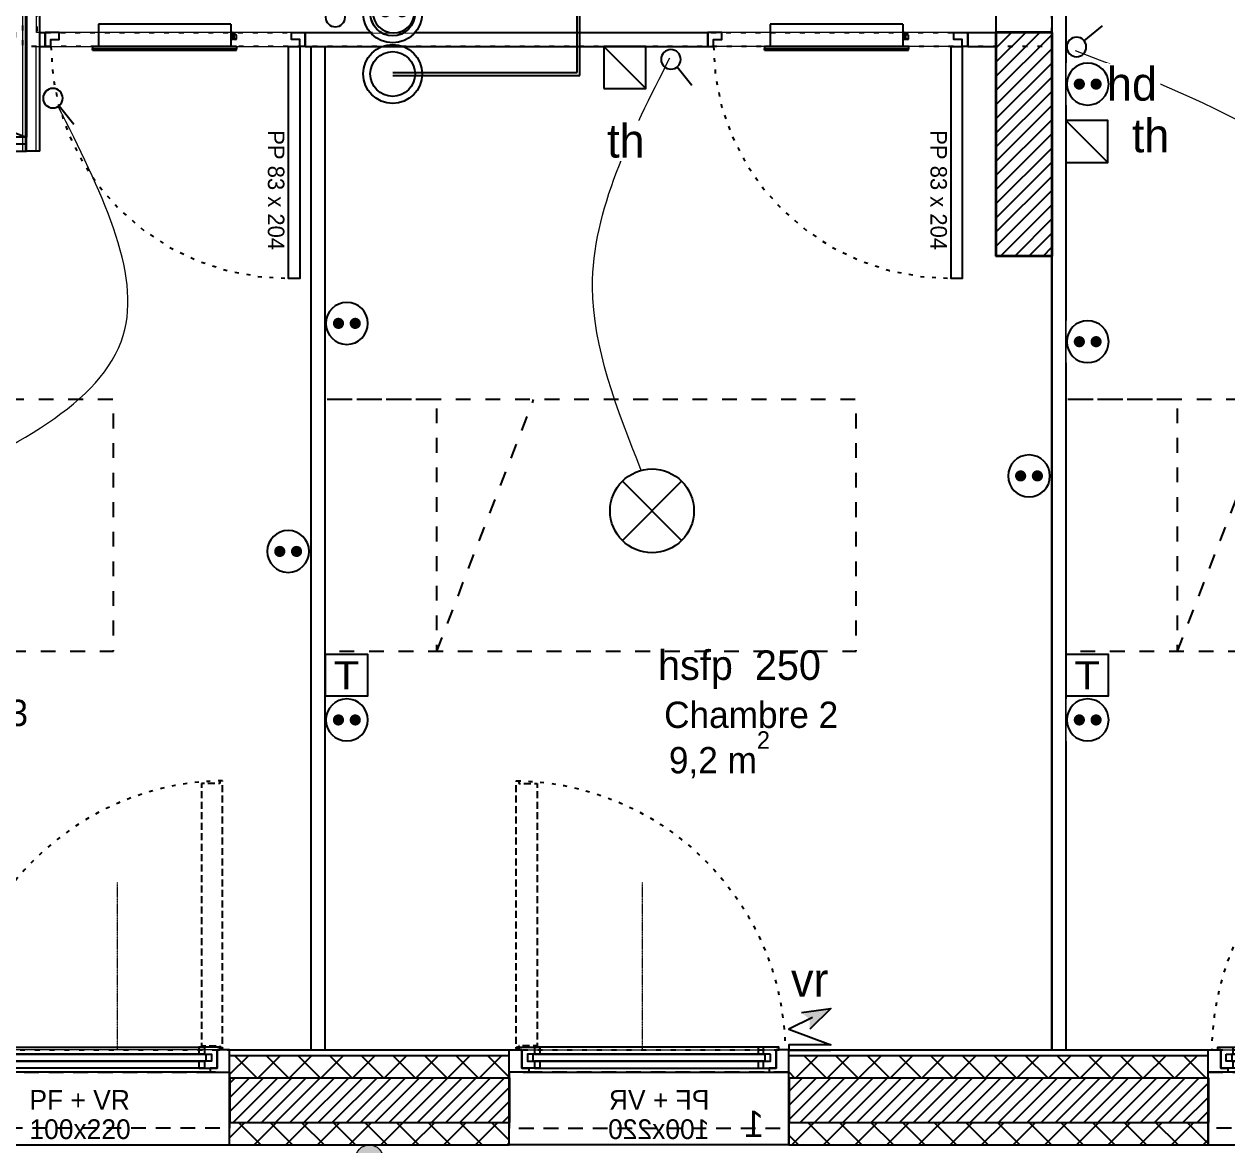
# Model space of a CAD drawing. Header units: centimetres. Extents: x 2648 to 12729, y 1890 to 6224.
# Drawn here: x 6965 to 7395.2, y 3517.4 to 3918.4 of the extents above; entities that cross this region are included whole.
import ezdxf

# ---------------------------------------------------------------- set-up
doc = ezdxf.new("R2010")
doc.units = ezdxf.units.CM
for name, pattern in [('ACAD_ISO03W100', [0.295276, 0.11811, -0.177165]), ('Style de ligne -14', [0.147638, 0.098425, -0.049213]), ('Style de ligne -17', [0.347222, 0.20828, -0.138942]), ('Style de ligne -18', [0.164042, 0.054681, -0.109361]), ('Style de ligne -5', [0.20828, 0.069425, -0.138855]), ('VW-01', [0.41656, 0.20828, -0.20828])]:
    doc.linetypes.add(name, pattern=pattern)
for name, color, linetype, lineweight in [('01_poutres', 40, 'Continuous', 25), ('B BATI-structure', 252, 'VW-01', 18), ('prlm-CHAUFF', 4, 'Continuous', 25), ('prlm-ELEC-CFA', 1, 'Continuous', 25), ('prlm-ELEC-CFO', 10, 'Continuous', 25)]:
    doc.layers.add(name, color=color, linetype=linetype, lineweight=lineweight)
for name, color, linetype in [('B aménagement intérieur', 252, 'Continuous'), ('B Faux plafonds', 9, 'Continuous'), ('B GÈnÈral_Hatch', 252, 'Continuous'), ('B Général', 252, 'Continuous'), ('C ANNOTATIONS-prestations', 252, 'Continuous'), ('C ANNOTATIONS-texte', 252, 'Continuous'), ('C ANNOTATIONS-texte surfaces', 252, 'Continuous'), ('D SURFACES-shab', 252, 'Continuous'), ('prlm-BA', 252, 'Continuous'), ('prlm-EAU-EF', 161, 'Continuous'), ('prlm-VMC', 93, 'Continuous')]:
    doc.layers.add(name, color=color, linetype=linetype)
doc.layers.add('prlm-ZEROPLOT', color=254, linetype='Continuous', plot=False)
doc.layers.get('prlm-VMC').off()
doc.styles.add('Eurostile', font='Eurosti.TTF')
doc.styles.add('Eurostile (bold)', font='Eurostib.TTF')
doc.styles.add('prlm-elec-cfa', font='comic.ttf', dxfattribs={"height": 12})
doc.styles.add('prlm-elec-cfo', font='comic.ttf', dxfattribs={"height": 12})
doc.styles.get("Standard").update_dxf_attribs({"font": 'isocp.shx', "height": 15})
pattern_1 = [(45, (0, 0), (-5.656854, 5.656854), []), (135, (0, 0), (5.656854, 5.656854), [])]
pattern_2 = [(45, (0, 0), (2.4253472, -2.6458333), [])]
pattern_3 = [(45, (0, 0), (-5.656854, 5.656854), []), (135, (0, 0), (5.656854, 5.656854), [])]

# ---------------------------------------------------------------- blocks, each defined once
blk = doc.blocks.new('A 80.PF 100.220 + VR')
at = {"layer": 'B Général', "linetype": 'Continuous'}
for p, q in [((-50, 7), (-50, 17)), ((50, 7), (50, 17))]:
    blk.add_line(p, q, dxfattribs=at)
at = {"layer": 'B Général'}
blk.add_line((45, 9), (-45, 9), dxfattribs=at)
at = {"layer": 'B Général', "linetype": 'Continuous', "lineweight": 35}
for p, q in [((-50, 7), (-50, -9)), ((50, 7), (50, -9))]:
    blk.add_line(p, q, dxfattribs=at)
at = {"layer": 'B Général', "linetype": 'Style de ligne -14', "ltscale": 25.4, "flags": 128}
blk.add_lwpolyline([(47.5, 113.27), (46.5, 113.27), (46.5, 112.27), (40, 112.27), (40, 18.5), (46.5, 18.5), (46.5, 17.5), (47.5, 17.5)], close=True, dxfattribs=at)
at = {"layer": 'B Général', "linetype": 'Continuous', "flags": 128}
for points in [[(-39, 15.5), (-41.5, 15.5), (-41.5, 13), (-39, 13), (-39, 10.5), (-45.5, 10.5), (-45.5, 17), (-46.5, 17), (-46.5, 18), (-39, 18)], [(39, 15.5), (41.5, 15.5), (41.5, 13), (39, 13), (39, 10.5), (45.5, 10.5), (45.5, 17), (46.5, 17), (46.5, 18), (39, 18)]]:
    blk.add_lwpolyline(points, close=True, dxfattribs=at)
at = {"layer": 'B Général', "flags": 128}
for points in [[(-41, 18), (41, 18), (41, 15.5), (-41, 15.5)], [(-43, 10.5), (-43, 9), (-50, 9), (-50, 17), (-45.5, 17), (-45.5, 10.5)], [(-43.5, 15.5), (43.5, 15.5), (43.5, 13), (-43.5, 13)], [(-41, 13), (41, 13), (41, 10.5), (-41, 10.5)], [(43, 10.5), (43, 9), (50, 9), (50, 17), (45.5, 17), (45.5, 10.5)]]:
    blk.add_lwpolyline(points, close=True, dxfattribs=at)
at = {"layer": 'B Général', "linetype": 'Style de ligne -17', "ltscale": 25.4, "flags": 128}
blk.add_lwpolyline([(-50, 9), (50, 9), (50, -11), (-50, -11)], close=True, dxfattribs=at)
at = {"layer": 'B Général', "flags": 128}
blk.add_lwpolyline([(-50, -9), (-50, -17), (50, -17), (50, -9)], dxfattribs=at)
at = {"layer": 'B Général'}
blk.add_circle((47, 17.5), 0.5, dxfattribs=at)
at = {"layer": 'B Général', "linetype": 'Style de ligne -18', "ltscale": 25.4}
blk.add_arc((48.78, 15.78), 97.5, 90.8973, 179.2823, dxfattribs=at)
at = {"layer": 'B Général', "insert": (-21.61, 2.65), "char_height": 7.059, "attachment_point": 1, "rotation": 360, "line_spacing_factor": 0.894142, "style": 'Eurostile'}
blk.add_mtext('PF + VR', dxfattribs=at)
at = {"layer": 'C ANNOTATIONS-prestations', "attachment_point": 1, "rotation": 360, "line_spacing_factor": 0.894142}
for s, insert, char_height, style in [('1', (-41.14, -4.77), 9.41, 'Eurostile (bold)'), ('100x220', (-21.61, -7.83), 7.059, 'Eurostile')]:
    blk.add_mtext(s, dxfattribs=dict(at, insert=insert, char_height=char_height, style=style))
blk = doc.blocks.new('A 80.Placard 60.160')
at = {"layer": 'B Général', "linetype": 'Continuous'}
for p, q in [((80, 30), (-80, -30)), ((-80, 30), (80, -30))]:
    blk.add_line(p, q, dxfattribs=at)
at = {"layer": 'B Général', "linetype": 'Continuous', "flags": 128}
blk.add_lwpolyline([(80, -30), (80, 30), (-80, 30), (-80, -30)], dxfattribs=at)
for points in [[(80, -30), (80, -35), (-80, -35), (-80, -30)], [(80, -30), (80, -32.5), (-2.5, -32.5), (-2.5, -30)], [(2.5, -32.5), (2.5, -35), (-80, -35), (-80, -32.5)]]:
    blk.add_lwpolyline(points, close=True, dxfattribs=at)
at = {"layer": 'B Général', "insert": (-76.72, 17.52), "char_height": 7.059, "attachment_point": 1, "line_spacing_factor": 0.894142, "style": 'Eurostile'}
blk.add_mtext('Pl.', dxfattribs=at)
at = {"layer": 'C ANNOTATIONS-prestations', "insert": (-76.72, 6.72), "char_height": 4.706, "attachment_point": 4, "line_spacing_factor": 0.894142, "style": 'Eurostile'}
blk.add_mtext('60*160', dxfattribs=at)
blk = doc.blocks.new('A 80.PP 80')
at = {"layer": 'B Général', "flags": 128}
blk.add_lwpolyline([(-43, 2.5), (-43, 85.5), (-39, 85.5), (-39, 2.5)], close=True, dxfattribs=at)
at = {"layer": 'B Général', "linetype": 'Style de ligne -18', "ltscale": 25.4, "flags": 128}
blk.add_lwpolyline([(46, 2.5), (45.27, 13.33), (43.1, 23.98), (39.53, 34.26), (34.61, 44), (28.44, 53.03), (21.1, 61.19), (12.74, 68.35), (3.5, 74.38), (-6.47, 79.18), (-17, 82.67), (-27.91, 84.79), (-39, 85.5)], dxfattribs=at)
at = {"layer": 'B Général', "linetype": 'Continuous', "flags": 128}
for points in [[(-45, 2.5), (-43, 2.5), (-43, 0), (-40, 0), (-40, -2.5), (-45, -2.5)], [(48, 2.5), (46, 2.5), (46, 0), (43, 0), (43, -2.5), (48, -2.5), (48, -2.5), (48, -2.5), (48, 1.79), (48, 1.79)]]:
    blk.add_lwpolyline(points, close=True, dxfattribs=at)
at = {"layer": 'C ANNOTATIONS-prestations', "insert": (-37.5, 32.5), "char_height": 5.8825, "attachment_point": 1, "rotation": 90, "line_spacing_factor": 0.894142, "style": 'Eurostile'}
blk.add_mtext('PP 83 x 204', dxfattribs=at)
blk = doc.blocks.new('A 80.Lit 90.190')
at = {"layer": 'B Général', "linetype": 'VW-01', "ltscale": 25.4}
blk.add_line((45, 54.99), (-45, 20.35), dxfattribs=at)
at = {"layer": 'B Général', "linetype": 'VW-01', "ltscale": 25.4, "flags": 128}
for points in [[(-45, 95), (45, 95), (45, -95), (-45, -95)], [(-45, 95), (45, 95), (45, 54.99), (-45, 54.99)]]:
    blk.add_lwpolyline(points, close=True, dxfattribs=at)
blk = doc.blocks.new('A 80.T4 A13_A14 Bas (2D)')
at = {"layer": 'B GÈnÈral_Hatch', "linetype": 'Continuous'}
h = blk.add_hatch(dxfattribs=at)
h.set_pattern_fill('50_BETON', color=256, style=0, pattern_type=2)
h.set_pattern_definition(pattern_2)
h.paths.add_polyline_path([(126.34, 33.51), (106.34, 33.51), (106.34, -46.49), (126.34, -46.49)])
at = {"layer": 'B Général', "linetype": 'Continuous'}
for p, q in [((126.34, 112.47), (126.34, -330.49)), ((126.34, 112.47), (126.34, -330.49)), ((131.34, 112.47), (131.34, -330.49)), ((131.34, 112.47), (131.34, -330.49)), ((-240.64, -9.02), (-240.64, 55.98)), ((-240.64, -9.02), (-240.64, 55.98)), ((-235.64, -9.02), (-235.64, 55.98)), ((-235.64, 33.51), (-235.64, 55.98)), ((-235.64, 33.51), (-233.66, 33.51)), ((-235.64, 33.51), (-233.66, 33.51)), ((-233.66, 28.51), (-233.66, 33.51)), ((-140.66, 33.51), (3.34, 33.51)), ((-140.66, 33.51), (3.34, 33.51)), ((-140.66, 28.51), (-140.66, 33.51)), ((3.34, 28.51), (3.34, 33.51)), ((96.34, 33.51), (106.34, 33.51)), ((96.34, 33.51), (106.34, 33.51)), ((96.34, 28.51), (96.34, 33.51)), ((106.34, 33.51), (106.34, -46.49)), ((126.34, 33.51), (126.34, -46.49)), ((-235.64, 28.51), (-233.66, 28.51)), ((-235.64, 28.51), (-233.66, 28.51)), ((-235.64, -9.02), (-235.64, 28.51)), ((-140.66, 28.51), (3.34, 28.51)), ((-140.66, 28.51), (-138.66, 28.51)), ((-138.66, 28.51), (-138.66, -330.24)), ((-138.66, 28.51), (-138.66, -330.24)), ((-133.66, 28.51), (3.34, 28.51)), ((-133.66, 28.51), (-133.66, -330.24)), ((-133.66, 28.51), (-133.66, -37.49)), ((96.34, 28.51), (106.34, 28.51)), ((96.34, 28.51), (106.34, 28.51)), ((-235.64, -9.02), (-240.64, -9.02)), ((-133.66, -42.49), (-133.66, -330.24)), ((106.34, -46.49), (126.34, -46.49))]:
    blk.add_line(p, q, dxfattribs=at)
at = {"layer": 'B Général', "linetype": 'Continuous', "lineweight": 35}
for p, q in [((106.34, 33.51), (106.34, -46.49)), ((126.34, 33.51), (106.34, 33.51)), ((126.34, 33.51), (126.34, -46.49)), ((126.34, -46.49), (106.34, -46.49))]:
    blk.add_line(p, q, dxfattribs=at)
at = {"layer": 'D SURFACES-shab', "lineweight": 18, "flags": 128}
for points in [[(-236.8, 33.51), (-236.8, 143.51), (-55.86, 143.51), (-55.86, 148.51), (-120.87, 148.51), (-120.87, 326.51), (112.26, 326.51), (112.26, 236.51), (126.2, 236.51), (126.2, 33.51)], [(398.26, -330.49), (398.26, 205.47), (131.2, 205.47), (131.2, -330.49)], [(-138.79, 28.51), (-138.8, -330.49), (-400.57, -330.49), (-400.62, 55.98), (-241.79, 55.98), (-241.79, -9.02), (-236.95, -9.02), (-236.95, 28.51)], [(106.2, 28.51), (-133.8, 28.51), (-133.8, -330.49), (126.2, -330.49), (126.2, -46.49), (106.2, -46.49)]]:
    blk.add_lwpolyline(points, close=True, dxfattribs=at)
at = {"layer": 'B aménagement intérieur', "xscale": -0.9926628695318722}
blk.add_blockref('A 80.Placard 60.160', (-319.84, 25.98), dxfattribs=at)
at = {"layer": 'B Général', "rotation": 180}
for p in [(-185.66, 31.01), (51.34, 31.01)]:
    blk.add_blockref('A 80.PP 80', p, dxfattribs=at)
at = {"layer": 'B Général', "xscale": -1, "rotation": 90}
for p in [(-304.25, -142.87), (-38.66, -142.87), (226.34, -142.87)]:
    blk.add_blockref('A 80.Lit 90.190', p, dxfattribs=at)
at = {"layer": 'C ANNOTATIONS-texte', "char_height": 9.412, "attachment_point": 8, "line_spacing_factor": 0.894142, "style": 'Eurostile'}
for s, insert in [('Chambre 3', (-270.97, -214.76)), ('Chambre 2', (18.81, -215.44))]:
    blk.add_mtext(s, dxfattribs=dict(at, insert=insert))
at = {"layer": 'C ANNOTATIONS-texte surfaces', "insert": (7.47, -216.49), "char_height": 9.412, "attachment_point": 2, "line_spacing_factor": 0.894142, "style": 'Eurostile'}
blk.add_mtext('9,2 m{\\H0.6667x;\\S2^ ;}', dxfattribs=at)
blk = doc.blocks.new('xi.EA')
at = {"layer": 'prlm-ZEROPLOT', "color": 250, "linetype": 'ACAD_ISO03W100', "lineweight": 0, "ltscale": 0.2}
blk.add_lwpolyline([(0, 0), (0, 60)], dxfattribs=at)
blk = doc.blocks.new('xi.PTCE')
at = {"layer": 'prlm-ELEC-CFO', "color": 0}
for points in [[(-10.61, 10.61), (10.61, -10.61)], [(10.61, 10.61), (-10.61, -10.61)]]:
    blk.add_lwpolyline(points, dxfattribs=at)
at = {"layer": 'prlm-ELEC-CFO', "color": 0, "linetype": 'ByBlock'}
blk.add_circle((0, 0), 15, dxfattribs=at)
blk = doc.blocks.new('xi.TEL')
at = {"layer": 'prlm-ELEC-CFA', "color": 0, "linetype": 'ByBlock', "lineweight": -2, "flags": 128}
blk.add_lwpolyline([(-7.5, 7.5), (7.5, 7.5), (7.5, -7.5), (-7.5, -7.5)], close=True, dxfattribs=at)
at = {"layer": 'prlm-ELEC-CFA', "color": 0, "linetype": 'ByBlock', "insert": (0, 0), "char_height": 10, "width": 11.36, "attachment_point": 5}
blk.add_mtext('{\\fVerdana|b0|i0|c0|p34;T}', dxfattribs=at)
blk = doc.blocks.new('xi.PC')
at = {"color": 0, "lineweight": 5}
blk.add_wipeout([(-7.5, -7.5), (7.5, -7.5), (7.5, 7.5), (-7.5, 7.5)], dxfattribs=at).dxf.layer = 'prlm-ELEC-CFO'
at = {"layer": 'prlm-ELEC-CFO', "color": 0, "linetype": 'ByBlock', "lineweight": 5, "const_width": 2}
for points in [[(-4, 0, 1), (-2, 0, 1)], [(2, 0, 1), (4, 0, 1)]]:
    blk.add_lwpolyline(points, format="xyb", close=True, dxfattribs=at)
at = {"layer": 'prlm-ELEC-CFO', "color": 0, "linetype": 'ByBlock', "lineweight": -2}
blk.add_circle((0, 0), 7.5, dxfattribs=at)
blk = doc.blocks.new('xi.VV')
at = {"layer": 'prlm-ELEC-CFO', "color": 0}
blk.add_lwpolyline([(6.95, 3.42), (0.01, -1.13), (1.91, 6.95)], dxfattribs=at)
blk.add_circle((-2, -4), 3.5, dxfattribs=at)
blk = doc.blocks.new('xi.SA')
at = {"layer": 'prlm-ELEC-CFO', "color": 0}
blk.add_lwpolyline([(0.2, -1.28), (5.5, 5.28)], dxfattribs=at)
blk.add_circle((-2, -4), 3.5, dxfattribs=at)
blk = doc.blocks.new('xi.VR')
at = {"layer": 'prlm-ELEC-CFO', "lineweight": 5}
blk.add_hatch(color=0, dxfattribs=at).paths.add_polyline_path([(-3, 6), (-0.1, 3.7), (0, 0), (7.5, 7.5)])
at = {"layer": 'prlm-ELEC-CFO', "color": 0}
for points in [[(-3, 6), (7.5, 7.5), (0, 0)], [(0.95, 4.23), (-7.5, 0), (7.5, -5.5), (-7.5, -5.5), (-7.5, -7.5), (7.5, -7.5)]]:
    blk.add_lwpolyline(points, dxfattribs=at)
blk = doc.blocks.new('xi.PCHD')
at = {"color": 0, "lineweight": 5}
blk.add_wipeout([(-7.5, -7.5), (7.5, -7.5), (7.5, 7.5), (-7.5, 7.5)], dxfattribs=at).dxf.layer = 'prlm-ELEC-CFO'
at = {"layer": 'prlm-ELEC-CFO', "color": 0, "linetype": 'ByBlock', "lineweight": 5, "const_width": 2}
for points in [[(-4, 0, 1), (-2, 0, 1)], [(2, 0, 1), (4, 0, 1)]]:
    blk.add_lwpolyline(points, format="xyb", close=True, dxfattribs=at)
at = {"layer": 'prlm-ELEC-CFO', "color": 0, "linetype": 'ByBlock', "lineweight": -2}
blk.add_circle((0, 0), 7.5, dxfattribs=at)
blk = doc.blocks.new('xi.th-ch')
at = {"layer": 'prlm-CHAUFF', "color": 0, "linetype": 'ByBlock', "lineweight": -2, "flags": 128}
blk.add_lwpolyline([(-7.5, 7.5), (7.5, 7.5), (7.5, -7.5), (-7.5, -7.5)], close=True, dxfattribs=at)
at = {"layer": 'prlm-CHAUFF', "color": 0}
blk.add_lwpolyline([(-7.5, -7.5), (7.5, 7.5)], dxfattribs=at)
blk = doc.blocks.new('A$C7EAF4A2A')
at = {"layer": '01_poutres', "color": 0}
for points in [[(2477.6, -6.93), (2477.6, -610.98)], [(2497.6, -6.93), (2497.6, -610.98)]]:
    blk.add_lwpolyline(points, dxfattribs=at)
blk = doc.blocks.new('xi.rp')
at = {"layer": 'prlm-EAU-EF', "lineweight": 5}
h = blk.add_hatch(color=0, dxfattribs=at)
edge = h.paths.add_edge_path()
edge.add_arc((0, 5), 5, 0, 360)
at = {"layer": 'prlm-EAU-EF', "color": 0, "const_width": 1, "flags": 128}
blk.add_lwpolyline([(-7.82, 23.46), (7.82, 23.46)], dxfattribs=at)
at = {"layer": 'prlm-EAU-EF', "color": 0, "flags": 128}
blk.add_lwpolyline([(0, 5), (0, 23.46)], dxfattribs=at)
at = {"layer": 'prlm-EAU-EF', "color": 0, "lineweight": 5}
blk.add_circle((0, 5), 5, dxfattribs=at)

msp = doc.modelspace()

# ---------------------------------------------------------------- hatches: boundary and pattern name
at = {"layer": 'B GÈnÈral_Hatch', "linetype": 'Continuous'}
h = msp.add_hatch(dxfattribs=at)
h.set_pattern_fill('02_ISOLANT', color=256, style=0, pattern_type=2)
h.set_pattern_definition(pattern_3)
h.paths.add_polyline_path([(7038.485, 3549.389), (7038.485, 3541.389), (7138.484, 3541.389), (7138.484, 3549.389)])
h = msp.add_hatch(dxfattribs=at)
h.set_pattern_fill('02_ISOLANT', color=256, style=0, pattern_type=2)
h.set_pattern_definition(pattern_1)
h.paths.add_polyline_path([(7238.484, 3549.389), (7238.484, 3541.389), (7388.484, 3541.389), (7388.484, 3549.389)])
h = msp.add_hatch(dxfattribs=at)
h.set_pattern_fill('50_BETON', color=256, style=0, pattern_type=2)
h.set_pattern_definition(pattern_2)
h.paths.add_polyline_path([(7038.485, 3541.389), (7038.485, 3525.389), (7138.484, 3525.389), (7138.484, 3541.389)])
h = msp.add_hatch(dxfattribs=at)
h.set_pattern_fill('50_BETON', color=256, style=0, pattern_type=2)
h.set_pattern_definition(pattern_2)
h.paths.add_polyline_path([(7238.484, 3541.389), (7238.484, 3525.389), (7388.484, 3525.389), (7388.484, 3541.389)])
h = msp.add_hatch(dxfattribs=at)
h.set_pattern_fill('02_ISOLANT', color=256, style=0, pattern_type=2)
h.set_pattern_definition(pattern_3)
h.paths.add_polyline_path([(7038.485, 3525.389), (7038.485, 3517.389), (7138.484, 3517.389), (7138.484, 3525.389)])
h = msp.add_hatch(dxfattribs=at)
h.set_pattern_fill('02_ISOLANT', color=256, style=0, pattern_type=2)
h.set_pattern_definition(pattern_1)
h.paths.add_polyline_path([(7238.484, 3525.389), (7238.484, 3517.389), (7388.484, 3517.389), (7388.484, 3525.389)])

# ---------------------------------------------------------------- linework, layer by layer
at = {"layer": 'B BATI-structure', "flags": 128}
msp.add_lwpolyline([(7332.568, 3915.389), (7332.568, 4519.389), (7312.568, 4519.389), (7312.568, 3915.389)], close=True, dxfattribs=at)
at = {"layer": 'B Faux plafonds', "linetype": 'Style de ligne -5', "ltscale": 25.4, "flags": 128}
for points in [[(6806.712, 4037.862), (6881.846, 4037.862), (6881.846, 3937.862), (6806.712, 3937.862), (6806.712, 3551.389), (7604.484, 3551.389), (7604.484, 3997.391), (7424.484, 3997.391), (7424.484, 4087.461), (7332.568, 4087.46), (7332.568, 3910.389), (6964.568, 3910.389), (6964.568, 4030.389), (7067.484, 4030.389), (7067.484, 4208.389), (6806.712, 4208.389)], [(7332.568, 4025.389), (6969.568, 4025.389), (6969.568, 3915.389), (7332.568, 3915.389)]]:
    msp.add_lwpolyline(points, close=True, dxfattribs=at)
at = {"layer": 'B Général', "linetype": 'Continuous'}
for p, q in [((7038.485, 3551.389), (7138.484, 3551.389)), ((7038.485, 3551.389), (7138.484, 3551.389)), ((7038.485, 3517.389), (7038.485, 3551.389)), ((7138.484, 3517.389), (7138.484, 3551.389)), ((7238.484, 3551.389), (7388.484, 3551.389)), ((7238.484, 3551.389), (7388.484, 3551.389)), ((7238.484, 3517.389), (7238.484, 3551.389)), ((7388.484, 3517.389), (7388.484, 3551.389)), ((7038.485, 3549.389), (7138.484, 3549.389)), ((7038.485, 3549.389), (7138.484, 3549.389)), ((7238.484, 3549.389), (7388.484, 3549.389)), ((7238.484, 3549.389), (7388.484, 3549.389)), ((7038.485, 3541.389), (7138.484, 3541.389)), ((7238.484, 3541.389), (7388.484, 3541.389)), ((7038.485, 3525.389), (7138.484, 3525.389)), ((7238.484, 3525.389), (7388.484, 3525.389)), ((7038.485, 3517.389), (7138.484, 3517.389)), ((7038.485, 3517.389), (7138.484, 3517.389)), ((7238.484, 3517.389), (7388.484, 3517.389)), ((7238.484, 3517.389), (7388.484, 3517.389))]:
    msp.add_line(p, q, dxfattribs=at)
at = {"layer": 'B Général', "linetype": 'Continuous', "lineweight": 18}
for p, q in [((7038.485, 3541.389), (7138.484, 3541.389)), ((7238.484, 3541.389), (7388.484, 3541.389)), ((7038.485, 3525.389), (7138.484, 3525.389)), ((7238.484, 3525.389), (7388.484, 3525.389))]:
    msp.add_line(p, q, dxfattribs=at)
at = {"layer": 'prlm-CHAUFF', "ltscale": 50}
for p, q in [((7162.778, 3901.02), (7162.778, 3973.778)), ((7163.778, 3900.02), (7163.778, 3972.778)), ((7038.939, 3918.386), (6991.539, 3918.386)), ((6991.539, 3918.386), (6991.539, 3910.386)), ((7038.939, 3918.386), (7038.939, 3910.386)), ((7279.252, 3918.386), (7231.852, 3918.386)), ((7231.852, 3918.386), (7231.852, 3910.386)), ((7279.252, 3918.386), (7279.252, 3910.386)), ((7039.421, 3914.857), (7038.939, 3915.193)), ((7039.302, 3914.802), (7038.939, 3915.047)), ((7038.939, 3912.986), (7039.302, 3912.986)), ((7038.939, 3912.952), (7038.973, 3912.986)), ((7039.034, 3912.986), (7039.124, 3912.896)), ((7039.124, 3912.896), (7039.214, 3912.986)), ((7039.277, 3912.986), (7039.367, 3912.896)), ((7039.302, 3912.986), (7039.302, 3914.802)), ((7039.878, 3914.427), (7039.302, 3914.802)), ((7039.876, 3912.986), (7039.302, 3912.986)), ((7039.367, 3912.896), (7039.457, 3912.986)), ((7039.42, 3912.949), (7039.474, 3912.896)), ((7039.438, 3914.847), (7039.421, 3914.857)), ((7039.776, 3914.628), (7039.438, 3914.847)), ((7039.474, 3912.896), (7039.54, 3912.962)), ((7039.515, 3912.986), (7039.605, 3912.896)), ((7039.593, 3915.24), (7039.57, 3915.279)), ((7039.593, 3914.746), (7039.593, 3915.241)), ((7039.593, 3915.24), (7039.595, 3915.236)), ((7039.605, 3912.896), (7039.695, 3912.986)), ((7039.647, 3915.176), (7039.673, 3915.215)), ((7039.647, 3915.176), (7039.647, 3914.711)), ((7040.248, 3914.82), (7039.647, 3915.176)), ((7039.663, 3912.954), (7039.721, 3912.896)), ((7039.673, 3915.215), (7040.278, 3914.857)), ((7039.721, 3912.896), (7039.795, 3912.969)), ((7039.779, 3912.986), (7039.869, 3912.896)), ((7039.869, 3912.896), (7039.959, 3912.986)), ((7039.876, 3912.986), (7039.878, 3912.988)), ((7040.902, 3912.986), (7039.876, 3912.986)), ((7039.878, 3914.427), (7039.954, 3914.399)), ((7039.878, 3912.988), (7039.878, 3914.427)), ((7039.954, 3913.036), (7039.878, 3912.988)), ((7039.938, 3912.965), (7040.007, 3912.896)), ((7039.954, 3914.399), (7039.954, 3913.036)), ((7039.954, 3913.036), (7040.947, 3913.036)), ((7039.966, 3912.986), (7040.056, 3912.896)), ((7040.007, 3912.896), (7040.032, 3912.92)), ((7040.056, 3912.896), (7040.146, 3912.986)), ((7040.139, 3912.979), (7040.222, 3912.896)), ((7040.222, 3912.896), (7040.312, 3912.986)), ((7040.278, 3914.857), (7040.248, 3914.82)), ((7040.248, 3914.638), (7040.248, 3914.821)), ((7040.257, 3914.809), (7040.248, 3914.82)), ((7040.256, 3912.93), (7040.29, 3912.896)), ((7040.296, 3914.847), (7040.257, 3914.809)), ((7040.257, 3914.809), (7040.257, 3914.638)), ((7040.519, 3914.639), (7040.257, 3914.809)), ((7040.278, 3914.857), (7040.296, 3914.847)), ((7040.29, 3912.896), (7040.329, 3912.934)), ((7040.295, 3912.969), (7040.368, 3912.896)), ((7040.296, 3914.847), (7040.633, 3914.628)), ((7040.368, 3912.896), (7040.458, 3912.986)), ((7040.43, 3912.959), (7040.493, 3912.896)), ((7040.493, 3912.896), (7040.583, 3912.986)), ((7040.511, 3912.914), (7040.529, 3912.896)), ((7040.529, 3912.896), (7040.564, 3912.931)), ((7040.546, 3912.949), (7040.598, 3912.896)), ((7040.598, 3912.896), (7040.688, 3912.986)), ((7040.641, 3912.939), (7040.684, 3912.896)), ((7040.684, 3912.896), (7040.774, 3912.986)), ((7040.716, 3912.928), (7040.748, 3912.896)), ((7040.748, 3912.896), (7040.838, 3912.986)), ((7040.77, 3912.918), (7040.792, 3912.896)), ((7040.792, 3912.896), (7040.882, 3912.986)), ((7040.904, 3912.988), (7040.902, 3912.986)), ((7040.947, 3913.036), (7040.904, 3912.988)), ((7040.947, 3913.036), (7040.947, 3914.399)), ((7279.734, 3914.857), (7279.252, 3915.193)), ((7279.615, 3914.802), (7279.252, 3915.047)), ((7279.252, 3912.986), (7279.615, 3912.986)), ((7279.252, 3912.952), (7279.286, 3912.986)), ((7279.346, 3912.986), (7279.436, 3912.896)), ((7279.436, 3912.896), (7279.526, 3912.986)), ((7279.59, 3912.986), (7279.68, 3912.896)), ((7279.615, 3912.986), (7279.615, 3914.802)), ((7280.19, 3914.427), (7279.615, 3914.802)), ((7280.189, 3912.986), (7279.615, 3912.986)), ((7279.68, 3912.896), (7279.77, 3912.986)), ((7279.733, 3912.949), (7279.787, 3912.896)), ((7279.75, 3914.847), (7279.734, 3914.857)), ((7280.088, 3914.628), (7279.75, 3914.847)), ((7279.787, 3912.896), (7279.852, 3912.962)), ((7279.828, 3912.986), (7279.918, 3912.896)), ((7279.905, 3915.24), (7279.883, 3915.279)), ((7279.905, 3914.746), (7279.905, 3915.241)), ((7279.905, 3915.24), (7279.908, 3915.236)), ((7279.918, 3912.896), (7280.008, 3912.986)), ((7279.96, 3915.176), (7279.986, 3915.215)), ((7279.96, 3915.176), (7279.96, 3914.711)), ((7280.56, 3914.82), (7279.96, 3915.176)), ((7279.976, 3912.954), (7280.034, 3912.896)), ((7279.986, 3915.215), (7280.591, 3914.857)), ((7280.034, 3912.896), (7280.108, 3912.969)), ((7280.091, 3912.986), (7280.181, 3912.896)), ((7280.181, 3912.896), (7280.271, 3912.986)), ((7280.189, 3912.986), (7280.19, 3912.988)), ((7281.215, 3912.986), (7280.189, 3912.986)), ((7280.19, 3914.427), (7280.267, 3914.399)), ((7280.19, 3912.988), (7280.19, 3914.427)), ((7280.267, 3913.036), (7280.19, 3912.988)), ((7280.251, 3912.965), (7280.32, 3912.896)), ((7280.267, 3914.399), (7280.267, 3913.036)), ((7280.267, 3913.036), (7281.26, 3913.036)), ((7280.278, 3912.986), (7280.368, 3912.896)), ((7280.32, 3912.896), (7280.344, 3912.92)), ((7280.368, 3912.896), (7280.458, 3912.986)), ((7280.451, 3912.979), (7280.534, 3912.896)), ((7280.534, 3912.896), (7280.624, 3912.986)), ((7280.591, 3914.857), (7280.56, 3914.82)), ((7280.56, 3914.638), (7280.56, 3914.821)), ((7280.57, 3914.809), (7280.56, 3914.82)), ((7280.569, 3912.93), (7280.603, 3912.896)), ((7280.609, 3914.847), (7280.57, 3914.809)), ((7280.57, 3914.809), (7280.57, 3914.638)), ((7280.832, 3914.639), (7280.57, 3914.809)), ((7280.591, 3914.857), (7280.609, 3914.847)), ((7280.603, 3912.896), (7280.642, 3912.934)), ((7280.607, 3912.969), (7280.68, 3912.896)), ((7280.609, 3914.847), (7280.946, 3914.628)), ((7280.68, 3912.896), (7280.77, 3912.986)), ((7280.743, 3912.959), (7280.806, 3912.896)), ((7280.806, 3912.896), (7280.896, 3912.986)), ((7280.823, 3912.914), (7280.841, 3912.896)), ((7280.841, 3912.896), (7280.876, 3912.931)), ((7280.858, 3912.949), (7280.911, 3912.896)), ((7280.911, 3912.896), (7281.001, 3912.986)), ((7280.954, 3912.939), (7280.996, 3912.896)), ((7280.996, 3912.896), (7281.086, 3912.986)), ((7281.029, 3912.928), (7281.061, 3912.896)), ((7281.061, 3912.896), (7281.151, 3912.986)), ((7281.083, 3912.918), (7281.105, 3912.896)), ((7281.105, 3912.896), (7281.195, 3912.986)), ((7281.216, 3912.988), (7281.215, 3912.986)), ((7281.26, 3913.036), (7281.216, 3912.988)), ((7281.26, 3913.036), (7281.26, 3914.399)), ((6989.489, 3910.386), (6989.489, 3909.654)), ((7040.989, 3910.386), (6989.489, 3910.386)), ((6989.489, 3909.576), (6989.489, 3909.654)), ((6989.489, 3909.654), (7040.989, 3909.654)), ((6989.489, 3909.086), (6989.489, 3909.576)), ((7040.989, 3909.576), (6989.489, 3909.576)), ((6989.489, 3909.086), (7040.989, 3909.086)), ((7038.989, 3909.391), (6991.489, 3909.391)), ((6991.489, 3909.324), (6991.489, 3909.391)), ((6991.689, 3909.391), (6991.489, 3909.324)), ((6991.489, 3909.324), (7038.989, 3909.324)), ((7038.989, 3909.277), (6991.489, 3909.277)), ((6991.489, 3909.225), (6991.489, 3909.277)), ((6991.645, 3909.277), (6991.489, 3909.225)), ((6991.489, 3909.225), (7038.989, 3909.225)), ((7038.989, 3909.189), (6991.489, 3909.189)), ((6991.489, 3909.152), (6991.489, 3909.189)), ((6991.6, 3909.189), (6991.489, 3909.152)), ((6991.489, 3909.152), (7038.989, 3909.152)), ((7038.989, 3909.128), (6991.489, 3909.128)), ((6991.489, 3909.106), (6991.489, 3909.128)), ((6991.556, 3909.128), (6991.489, 3909.106)), ((6991.489, 3909.106), (7038.989, 3909.106)), ((7038.989, 3909.094), (6991.489, 3909.094)), ((6991.489, 3909.087), (6991.489, 3909.094)), ((6991.511, 3909.094), (6991.489, 3909.087)), ((6991.489, 3909.087), (7038.989, 3909.087)), ((7038.989, 3909.324), (7038.789, 3909.391)), ((7038.989, 3909.225), (7038.833, 3909.277)), ((7038.989, 3909.152), (7038.878, 3909.189)), ((7038.989, 3909.106), (7038.922, 3909.128)), ((7038.989, 3909.087), (7038.967, 3909.094)), ((7038.989, 3909.391), (7038.989, 3909.324)), ((7038.989, 3909.277), (7038.989, 3909.225)), ((7038.989, 3909.189), (7038.989, 3909.152)), ((7038.989, 3909.128), (7038.989, 3909.106)), ((7038.989, 3909.094), (7038.989, 3909.087)), ((7040.989, 3910.386), (7040.989, 3909.654)), ((7040.989, 3909.654), (7040.989, 3909.576)), ((7040.989, 3909.086), (7040.989, 3909.576)), ((7229.802, 3910.386), (7229.802, 3909.654)), ((7281.302, 3910.386), (7229.802, 3910.386)), ((7229.802, 3909.576), (7229.802, 3909.654)), ((7229.802, 3909.654), (7281.302, 3909.654)), ((7229.802, 3909.086), (7229.802, 3909.576)), ((7281.302, 3909.576), (7229.802, 3909.576)), ((7229.802, 3909.086), (7281.302, 3909.086)), ((7279.302, 3909.391), (7231.802, 3909.391)), ((7231.802, 3909.324), (7231.802, 3909.391)), ((7232.002, 3909.391), (7231.802, 3909.324)), ((7231.802, 3909.324), (7279.302, 3909.324)), ((7279.302, 3909.277), (7231.802, 3909.277)), ((7231.802, 3909.225), (7231.802, 3909.277)), ((7231.957, 3909.277), (7231.802, 3909.225)), ((7231.802, 3909.225), (7279.302, 3909.225)), ((7279.302, 3909.189), (7231.802, 3909.189)), ((7231.802, 3909.152), (7231.802, 3909.189)), ((7231.913, 3909.189), (7231.802, 3909.152)), ((7231.802, 3909.152), (7279.302, 3909.152)), ((7279.302, 3909.128), (7231.802, 3909.128)), ((7231.802, 3909.106), (7231.802, 3909.128)), ((7231.868, 3909.128), (7231.802, 3909.106)), ((7231.802, 3909.106), (7279.302, 3909.106)), ((7279.302, 3909.094), (7231.802, 3909.094)), ((7231.802, 3909.087), (7231.802, 3909.094)), ((7231.824, 3909.094), (7231.802, 3909.087)), ((7231.802, 3909.087), (7279.302, 3909.087)), ((7279.302, 3909.324), (7279.101, 3909.391)), ((7279.302, 3909.225), (7279.146, 3909.277)), ((7279.302, 3909.152), (7279.19, 3909.189)), ((7279.302, 3909.106), (7279.235, 3909.128)), ((7279.302, 3909.087), (7279.279, 3909.094)), ((7279.302, 3909.391), (7279.302, 3909.324)), ((7279.302, 3909.277), (7279.302, 3909.225)), ((7279.302, 3909.189), (7279.302, 3909.152)), ((7279.302, 3909.128), (7279.302, 3909.106)), ((7279.302, 3909.094), (7279.302, 3909.087)), ((7281.302, 3910.386), (7281.302, 3909.654)), ((7281.302, 3909.654), (7281.302, 3909.576)), ((7281.302, 3909.086), (7281.302, 3909.576)), ((7096.809, 3901.02), (7162.778, 3901.02)), ((7096.809, 3900.02), (7163.778, 3900.02))]:
    msp.add_line(p, q, dxfattribs=at)
at = {"layer": 'prlm-CHAUFF'}
for radius in [10.5, 8]:
    msp.add_circle((7096.809, 3900.52), radius, dxfattribs=at)
at = {"layer": 'prlm-CHAUFF', "ltscale": 50}
for centre, radius, start, end in [((7032.88, 3903.154), 13.847, 61.91822, 64.05151), ((7033.002, 3903.503), 13.432, 62.11504, 63.76315), ((7273.193, 3903.154), 13.847, 61.91822, 64.05151), ((7273.314, 3903.503), 13.432, 62.11504, 63.76315), ((7033.525, 3904.349), 12.5, 61.31767, 61.5903), ((7039.993, 3915.84), 0.703, 233.033, 242.93247), ((7039.962, 3915.496), 0.448, 214.67133, 225.49816), ((7041.123, 3915.305), 0.836, 234.1326, 239.24253), ((7033.525, 3904.349), 12.5, 53.74938, 55.06371), ((7273.838, 3904.349), 12.5, 61.31767, 61.5903), ((7280.305, 3915.84), 0.703, 233.033, 242.93247), ((7280.274, 3915.496), 0.448, 214.67133, 225.49816), ((7281.436, 3915.305), 0.836, 234.1326, 239.24253), ((7273.838, 3904.349), 12.5, 53.74938, 55.06371)]:
    msp.add_arc(centre, radius, start, end, dxfattribs=at)
for points, knots in [([(7039.476, 3915.342), (7039.473, 3915.343), (7039.466, 3915.347), (7039.455, 3915.351), (7039.442, 3915.356), (7039.429, 3915.36), (7039.415, 3915.364), (7039.401, 3915.367), (7039.385, 3915.369), (7039.369, 3915.371), (7039.352, 3915.373), (7039.334, 3915.374), (7039.315, 3915.375), (7039.29, 3915.375), (7039.257, 3915.375), (7039.216, 3915.372), (7039.172, 3915.368), (7039.125, 3915.363), (7039.076, 3915.355), (7039.023, 3915.346), (7038.978, 3915.337), (7038.95, 3915.332), (7038.941, 3915.33)], [0.10594021, 0.10594021, 0.10594021, 0.10594021, 0.13595044, 0.16948681, 0.20288603, 0.23617044, 0.26936273, 0.30248592, 0.33556328, 0.36861838, 0.40167498, 0.43475703, 0.46788866, 0.5010941, 0.56297805, 0.62469258, 0.68639421, 0.74823739, 0.81037369, 0.87295114, 0.93611354, 0.96545219, 0.96545219, 0.96545219, 0.96545219]), ([(7039.593, 3915.241), (7039.591, 3915.243), (7039.586, 3915.248), (7039.579, 3915.255), (7039.57, 3915.262), (7039.561, 3915.268), (7039.551, 3915.274), (7039.54, 3915.28), (7039.528, 3915.285), (7039.515, 3915.289), (7039.502, 3915.293), (7039.487, 3915.297), (7039.472, 3915.3), (7039.457, 3915.302), (7039.44, 3915.304), (7039.423, 3915.306), (7039.405, 3915.307), (7039.386, 3915.308), (7039.36, 3915.308), (7039.327, 3915.308), (7039.285, 3915.305), (7039.24, 3915.301), (7039.192, 3915.295), (7039.14, 3915.288), (7039.086, 3915.278), (7039.029, 3915.267), (7038.981, 3915.257), (7038.951, 3915.251), (7038.942, 3915.249)], [0, 0, 0, 0, 0.03007729, 0.06005389, 0.0899314, 0.11971144, 0.14939564, 0.17898565, 0.20848313, 0.23788978, 0.26720728, 0.29643736, 0.32558172, 0.35464213, 0.38362033, 0.4125181, 0.44133724, 0.47007953, 0.4987468, 0.55325793, 0.60803682, 0.66309582, 0.71844711, 0.77410266, 0.83007424, 0.88637344, 0.94301163, 0.96771742, 0.96771742, 0.96771742, 0.96771742]), ([(7038.943, 3915.293), (7038.946, 3915.293), (7038.959, 3915.296), (7038.983, 3915.301), (7039.014, 3915.307), (7039.044, 3915.313), (7039.074, 3915.319), (7039.102, 3915.324), (7039.13, 3915.328), (7039.157, 3915.332), (7039.183, 3915.336), (7039.209, 3915.339), (7039.233, 3915.341), (7039.257, 3915.343), (7039.28, 3915.345), (7039.302, 3915.346), (7039.324, 3915.347), (7039.351, 3915.347), (7039.382, 3915.346), (7039.415, 3915.344), (7039.446, 3915.34), (7039.474, 3915.334), (7039.499, 3915.326), (7039.521, 3915.317), (7039.541, 3915.306), (7039.557, 3915.294), (7039.566, 3915.284), (7039.57, 3915.279)], [0.053874, 0.053874, 0.053874, 0.053874, 0.06071041, 0.09076432, 0.12064021, 0.1503557, 0.17992874, 0.20937763, 0.238721, 0.26797777, 0.29716716, 0.32630864, 0.35542192, 0.38452691, 0.4136437, 0.44279256, 0.47199386, 0.50126807, 0.55623267, 0.61100343, 0.66571537, 0.72050165, 0.7754929, 0.83081662, 0.88659665, 0.94295271, 1, 1, 1, 1]), ([(7039.888, 3914.588), (7039.886, 3914.588), (7039.883, 3914.587), (7039.878, 3914.587), (7039.872, 3914.587), (7039.865, 3914.588), (7039.859, 3914.59), (7039.851, 3914.591), (7039.843, 3914.594), (7039.831, 3914.598), (7039.814, 3914.605), (7039.794, 3914.616), (7039.782, 3914.624), (7039.776, 3914.628)], [0, 0, 0, 0, 0.0617893, 0.1223736, 0.1824406, 0.2426966, 0.303842, 0.3665485, 0.4314399, 0.4990804, 0.6683458, 0.8326458, 1, 1, 1, 1]), ([(7040.685, 3914.595), (7040.682, 3914.597), (7040.676, 3914.601), (7040.665, 3914.608), (7040.653, 3914.613), (7040.64, 3914.619), (7040.626, 3914.623), (7040.611, 3914.628), (7040.596, 3914.632), (7040.579, 3914.635), (7040.562, 3914.638), (7040.544, 3914.641), (7040.525, 3914.643), (7040.505, 3914.645), (7040.484, 3914.647), (7040.462, 3914.648), (7040.439, 3914.648), (7040.409, 3914.649), (7040.369, 3914.648), (7040.32, 3914.646), (7040.267, 3914.642), (7040.212, 3914.637), (7040.153, 3914.63), (7040.092, 3914.622), (7040.027, 3914.612), (7039.959, 3914.601), (7039.911, 3914.592), (7039.888, 3914.588)], [0.03047123, 0.03047123, 0.03047123, 0.03047123, 0.05994566, 0.08976821, 0.11950158, 0.14915412, 0.17873427, 0.20825051, 0.23771143, 0.26712563, 0.2965018, 0.32584868, 0.35517504, 0.38448971, 0.41380153, 0.4431194, 0.47245222, 0.50180892, 0.55686694, 0.61186302, 0.66685622, 0.72190523, 0.77706824, 0.83240282, 0.88796581, 0.94381319, 1, 1, 1, 1]), ([(7040.947, 3914.399), (7040.927, 3914.428), (7040.891, 3914.45), (7040.787, 3914.478), (7040.719, 3914.486), (7040.593, 3914.486), (7040.547, 3914.484), (7040.448, 3914.477), (7040.394, 3914.471), (7040.224, 3914.45), (7040.096, 3914.428), (7039.954, 3914.399)], [0, 0, 0, 0, 0.25, 0.25, 0.5, 0.5, 0.625, 0.625, 0.75, 0.75, 1, 1, 1, 1]), ([(7279.788, 3915.342), (7279.785, 3915.343), (7279.779, 3915.347), (7279.767, 3915.351), (7279.755, 3915.356), (7279.742, 3915.36), (7279.728, 3915.364), (7279.713, 3915.367), (7279.698, 3915.369), (7279.681, 3915.371), (7279.664, 3915.373), (7279.646, 3915.374), (7279.628, 3915.375), (7279.602, 3915.375), (7279.57, 3915.375), (7279.529, 3915.372), (7279.485, 3915.368), (7279.438, 3915.363), (7279.388, 3915.355), (7279.336, 3915.346), (7279.291, 3915.337), (7279.263, 3915.332), (7279.254, 3915.33)], [0.10594021, 0.10594021, 0.10594021, 0.10594021, 0.13595044, 0.16948681, 0.20288603, 0.23617044, 0.26936273, 0.30248592, 0.33556328, 0.36861838, 0.40167498, 0.43475703, 0.46788866, 0.5010941, 0.56297805, 0.62469258, 0.68639421, 0.74823739, 0.81037369, 0.87295114, 0.93611354, 0.96545219, 0.96545219, 0.96545219, 0.96545219]), ([(7279.905, 3915.241), (7279.903, 3915.243), (7279.899, 3915.248), (7279.891, 3915.255), (7279.883, 3915.262), (7279.873, 3915.268), (7279.863, 3915.274), (7279.852, 3915.28), (7279.84, 3915.285), (7279.828, 3915.289), (7279.814, 3915.293), (7279.8, 3915.297), (7279.785, 3915.3), (7279.769, 3915.302), (7279.753, 3915.304), (7279.735, 3915.306), (7279.717, 3915.307), (7279.698, 3915.308), (7279.673, 3915.308), (7279.64, 3915.308), (7279.598, 3915.305), (7279.552, 3915.301), (7279.504, 3915.295), (7279.453, 3915.288), (7279.399, 3915.278), (7279.342, 3915.267), (7279.293, 3915.257), (7279.263, 3915.251), (7279.254, 3915.249)], [0, 0, 0, 0, 0.03007729, 0.06005389, 0.0899314, 0.11971144, 0.14939564, 0.17898565, 0.20848313, 0.23788978, 0.26720728, 0.29643736, 0.32558172, 0.35464213, 0.38362033, 0.4125181, 0.44133724, 0.47007953, 0.4987468, 0.55325793, 0.60803682, 0.66309582, 0.71844711, 0.77410266, 0.83007424, 0.88637344, 0.94301163, 0.96771742, 0.96771742, 0.96771742, 0.96771742]), ([(7279.256, 3915.293), (7279.258, 3915.293), (7279.272, 3915.296), (7279.295, 3915.301), (7279.327, 3915.307), (7279.357, 3915.313), (7279.386, 3915.319), (7279.415, 3915.324), (7279.443, 3915.328), (7279.47, 3915.332), (7279.496, 3915.336), (7279.521, 3915.339), (7279.546, 3915.341), (7279.57, 3915.343), (7279.593, 3915.345), (7279.615, 3915.346), (7279.636, 3915.347), (7279.663, 3915.347), (7279.694, 3915.346), (7279.728, 3915.344), (7279.759, 3915.34), (7279.787, 3915.334), (7279.812, 3915.326), (7279.834, 3915.317), (7279.853, 3915.306), (7279.87, 3915.294), (7279.879, 3915.284), (7279.883, 3915.279)], [0.053874, 0.053874, 0.053874, 0.053874, 0.06071041, 0.09076432, 0.12064021, 0.1503557, 0.17992874, 0.20937763, 0.238721, 0.26797777, 0.29716716, 0.32630864, 0.35542192, 0.38452691, 0.4136437, 0.44279256, 0.47199386, 0.50126807, 0.55623267, 0.61100343, 0.66571537, 0.72050165, 0.7754929, 0.83081662, 0.88659665, 0.94295271, 1, 1, 1, 1]), ([(7280.2, 3914.588), (7280.199, 3914.588), (7280.195, 3914.587), (7280.19, 3914.587), (7280.184, 3914.587), (7280.178, 3914.588), (7280.171, 3914.59), (7280.164, 3914.591), (7280.156, 3914.594), (7280.144, 3914.598), (7280.127, 3914.605), (7280.107, 3914.616), (7280.094, 3914.624), (7280.088, 3914.628)], [0, 0, 0, 0, 0.0617893, 0.1223736, 0.1824406, 0.2426966, 0.303842, 0.3665485, 0.4314399, 0.4990804, 0.6683458, 0.8326458, 1, 1, 1, 1]), ([(7280.998, 3914.595), (7280.995, 3914.597), (7280.988, 3914.601), (7280.977, 3914.608), (7280.965, 3914.613), (7280.952, 3914.619), (7280.938, 3914.623), (7280.924, 3914.628), (7280.908, 3914.632), (7280.892, 3914.635), (7280.874, 3914.638), (7280.856, 3914.641), (7280.837, 3914.643), (7280.817, 3914.645), (7280.796, 3914.647), (7280.774, 3914.648), (7280.752, 3914.648), (7280.721, 3914.649), (7280.682, 3914.648), (7280.632, 3914.646), (7280.58, 3914.642), (7280.524, 3914.637), (7280.466, 3914.63), (7280.404, 3914.622), (7280.339, 3914.612), (7280.272, 3914.601), (7280.224, 3914.592), (7280.2, 3914.588)], [0.03047123, 0.03047123, 0.03047123, 0.03047123, 0.05994566, 0.08976821, 0.11950158, 0.14915412, 0.17873427, 0.20825051, 0.23771143, 0.26712563, 0.2965018, 0.32584868, 0.35517504, 0.38448971, 0.41380153, 0.4431194, 0.47245222, 0.50180892, 0.55686694, 0.61186302, 0.66685622, 0.72190523, 0.77706824, 0.83240282, 0.88796581, 0.94381319, 1, 1, 1, 1]), ([(7281.26, 3914.399), (7281.24, 3914.428), (7281.203, 3914.45), (7281.099, 3914.478), (7281.032, 3914.486), (7280.906, 3914.486), (7280.86, 3914.484), (7280.76, 3914.477), (7280.707, 3914.471), (7280.536, 3914.45), (7280.409, 3914.428), (7280.267, 3914.399)], [0, 0, 0, 0, 0.25, 0.25, 0.5, 0.5, 0.625, 0.625, 0.75, 0.75, 1, 1, 1, 1])]:
    msp.add_open_spline(points, degree=3, knots=knots, dxfattribs=at)
at = {"layer": 'prlm-ELEC-CFO', "lineweight": 13}
for points in [[(7458.598, 3796.243), (7448.491, 3836.645), (7341.101, 3908.773)], [(7185.719, 3758.726), (7168.312, 3824.269), (7195.995, 3906.287)], [(6926.946, 3750.608), (7000.442, 3806.939), (6977.093, 3889.124)]]:
    msp.add_spline(points, degree=3, dxfattribs=at)

# ---------------------------------------------------------------- block references
at = {"layer": 'B aménagement intérieur'}
msp.add_blockref('A 80.T4 A13_A14 Bas (2D)', (7206.225, 3881.882), dxfattribs=at)
at = {"layer": 'B Général'}
for p in [(6988.485, 3534.389), (7438.484, 3534.389)]:
    msp.add_blockref('A 80.PF 100.220 + VR', p, dxfattribs=at)
at = {"layer": 'B Général', "xscale": -1}
msp.add_blockref('A 80.PF 100.220 + VR', (7188.484, 3534.389), dxfattribs=at)
at = {"layer": 'prlm-CHAUFF', "xscale": -1, "rotation": 180}
for p in [(7179.882, 3902.887), (7345.068, 3876.389)]:
    msp.add_blockref('xi.th-ch', p, dxfattribs=at)
at = {"layer": 'prlm-EAU-EF', "rotation": 180}
msp.add_blockref('xi.rp', (7088.484, 3517.389), dxfattribs=at)
msp.add_blockref('xi.rp', (7088.484, 3517.389), dxfattribs=at)
at = {"layer": 'prlm-ELEC-CFA'}
for p in [(7080.252, 3685.412), (7345.252, 3685.412)]:
    msp.add_blockref('xi.TEL', p, dxfattribs=at)
at = {"layer": 'prlm-ELEC-CFO', "xscale": -1, "rotation": 180}
for p in [(7198.325, 3901.75), (6977.276, 3887.86)]:
    msp.add_blockref('xi.SA', p, dxfattribs=at)
at = {"layer": 'prlm-ELEC-CFO'}
for name, p in [('xi.PTCE', (7189.569, 3744.228)), ('xi.VR', (7245.984, 3558.75))]:
    msp.add_blockref(name, p, dxfattribs=at)
at = {"layer": 'prlm-VMC'}
for p in [(6998.415, 3551.388), (7186.168, 3551.388)]:
    msp.add_blockref('xi.EA', p, dxfattribs=at)

# ---------------------------------------------------------------- texts
at = {"layer": 'C ANNOTATIONS-prestations', "insert": (7191.725, 3680.553), "char_height": 10.5885, "width": 113.70084, "attachment_point": 7, "line_spacing_factor": 0.894142, "style": 'Eurostile'}
msp.add_mtext('hsfp  250', dxfattribs=at)

# ---------------------------------------------------------------- next in the draw order: block references
at = {"layer": 'prlm-ELEC-CFO', "xscale": -1, "rotation": 180}
for p in [(7097.167, 3922.75), (7080.422, 3811.302), (7345.422, 3804.751), (7324.422, 3756.736), (7059.428, 3729.725), (7080.422, 3669.428), (7345.422, 3669.428)]:
    msp.add_blockref('xi.PC', p, dxfattribs=at)

# ---------------------------------------------------------------- next in the draw order: texts
at = {"layer": 'prlm-CHAUFF', "lineweight": 20, "char_height": 12, "attachment_point": 5, "line_spacing_factor": 0.8, "style": 'prlm-elec-cfa', "bg_fill": 3, "box_fill_scale": 1.1, "bg_fill_color": 256, "bg_fill_transparency": 0}
for insert in [(7367.898, 3878.439), (7180.215, 3876.538)]:
    msp.add_mtext('th', dxfattribs=dict(at, insert=insert))
at = {"layer": 'prlm-ELEC-CFO', "lineweight": 20, "char_height": 12, "attachment_point": 5, "line_spacing_factor": 0.8, "style": 'prlm-elec-cfo', "bg_fill": 3, "box_fill_scale": 1.1, "bg_fill_color": 256, "bg_fill_transparency": 0}
for s, insert in [('hd', (7361.254, 3896.904)), ('vr', (7245.984, 3576.473))]:
    msp.add_mtext(s, dxfattribs=dict(at, insert=insert))

# ---------------------------------------------------------------- next in the draw order: linework, layer by layer
at = {"layer": 'prlm-CHAUFF'}
for radius in [10.5, 8]:
    msp.add_circle((7096.809, 3922.185), radius, dxfattribs=at)

# ---------------------------------------------------------------- next in the draw order: block references
at = {"layer": 'prlm-BA'}
msp.add_blockref('A$C7EAF4A2A', (4834.965, 4526.389), dxfattribs=at)
at = {"layer": 'prlm-ELEC-CFO', "xscale": -1}
for name, p, rotation in [('xi.VV', (7080.297, 3922.889), 270), ('xi.PCHD', (7345.422, 3896.904), 180)]:
    msp.add_blockref(name, p, dxfattribs=dict(at, rotation=rotation))

# ---------------------------------------------------------------- next in the draw order: block references
at = {"layer": 'prlm-ELEC-CFO', "xscale": -1, "rotation": 270}
msp.add_blockref('xi.SA', (7345.422, 3912.199), dxfattribs=at)

doc.saveas('drawing.dxf')
